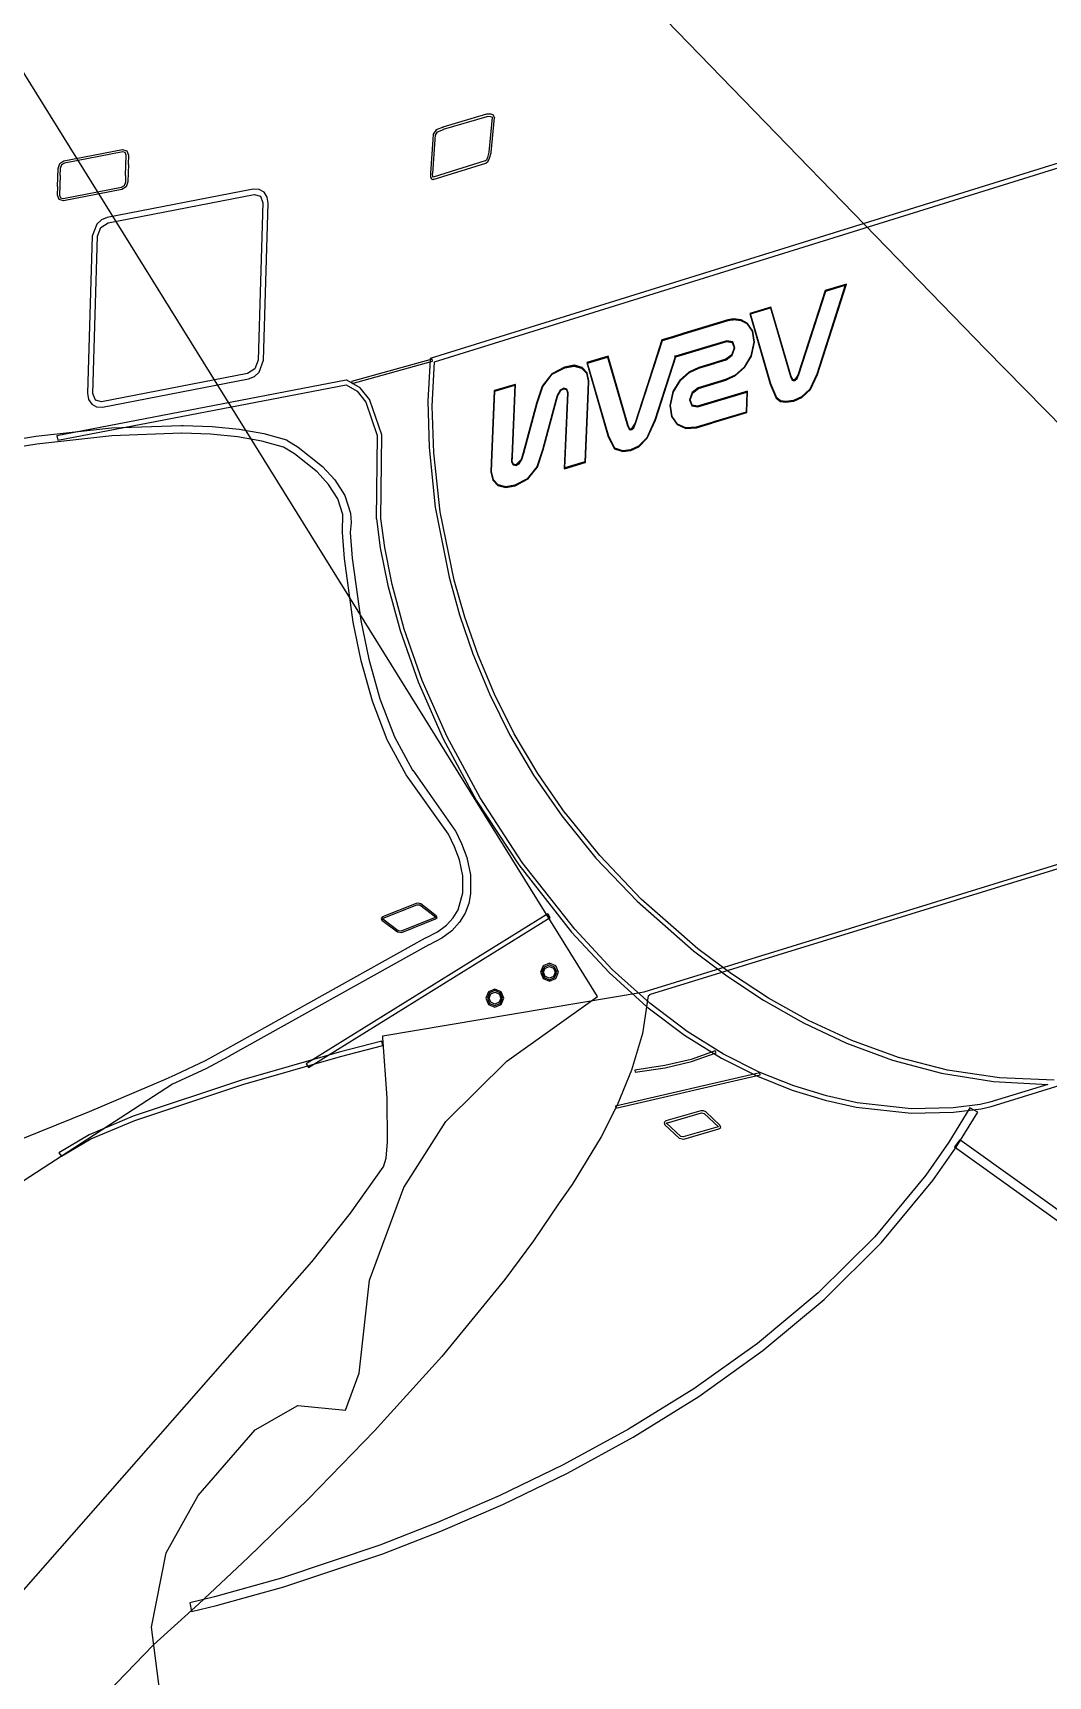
# Model space of a CAD drawing. Extents: x 0 to 206, y -21 to 101.
# Drawn here: x 38.1 to 48.66, y 8.02 to 25.12 of the extents above; entities that cross this region are included whole.
import ezdxf

# ---------------------------------------------------------------- set-up
doc = ezdxf.new("R2010")
doc.units = 0

msp = doc.modelspace()

# ---------------------------------------------------------------- linework, layer by layer
at = {"layer": 'Edge.Cuts'}
for p, q in [((41.742323, 28.288901), (48.016963, 21.826021)), ((43.973602, 15.090495), (36.072512, 27.810395)), ((48.016963, 21.826021), (52.960083, 16.775091)), ((43.030981, 14.417113), (43.973602, 15.090495)), ((42.395417, 13.78804), (43.030981, 14.417113)), ((41.959384, 13.103369), (42.395417, 13.78804)), ((41.600962, 12.139863), (41.959384, 13.103369)), ((41.493435, 11.169866), (41.600962, 12.139863)), ((41.351477, 10.784633), (41.493435, 11.169866)), ((40.413088, 10.580586), (40.857588, 10.833457)), ((40.857588, 10.833457), (41.351477, 10.784633)), ((39.818446, 9.898173), (40.413088, 10.580586)), ((39.484295, 9.299016), (39.818446, 9.898173)), ((39.333306, 8.528268), (39.484295, 9.299016)), ((39.421077, 7.853757), (39.333306, 8.528268))]:
    msp.add_line(p, q, dxfattribs=at)
at = {"layer": 'F.SilkS'}
for p, q in [((71.2436, 30.7632), (42.2348, 21.7306)), ((42.277132, 21.694997), (71.189932, 30.697737)), ((42.367491, 24.139298), (42.296371, 24.109383)), ((42.311336, 24.0914), (42.371449, 24.115671)), ((42.8182, 24.2742), (42.36608, 24.139016)), ((42.36608, 24.139016), (42.367491, 24.139298)), ((42.371449, 24.115671), (42.372, 24.1156)), ((42.372, 24.1156), (42.372564, 24.115882)), ((42.372564, 24.115882), (42.82553, 24.251066)), ((42.818111, 24.273955), (42.8182, 24.274)), ((42.8675, 24.273673), (42.818111, 24.273955)), ((42.82553, 24.251066), (42.826095, 24.251348)), ((42.826102, 24.251422), (42.861662, 24.250576)), ((42.878313, 24.240698), (42.844164, 23.876914)), ((42.861662, 24.250576), (42.87662, 24.244367)), ((42.891207, 24.262667), (42.8675, 24.273673)), ((42.8675, 23.8732), (42.901931, 24.237831)), ((42.87662, 24.244367), (42.878596, 24.241262)), ((42.878596, 24.241262), (42.878313, 24.240698)), ((42.901649, 24.236702), (42.891207, 24.262667)), ((42.901931, 24.237831), (42.901649, 24.236702)), ((44.4593, 15.1407), (74.1282, 24.27848)), ((74.142029, 24.234453), (44.513229, 15.108803)), ((42.261093, 24.009476), (42.235693, 23.658392)), ((42.259689, 23.655931), (42.285372, 24.01012)), ((42.265045, 24.064509), (42.261093, 24.009476)), ((42.296371, 24.109383), (42.265045, 24.064509)), ((42.284807, 24.011813), (42.287629, 24.056686)), ((42.285372, 24.01012), (42.284807, 24.011813)), ((42.287629, 24.056686), (42.311336, 24.0914)), ((38.379071, 23.759488), (38.422533, 23.786582)), ((38.422533, 23.786582), (39.030157, 23.904551)), ((39.034085, 23.882809), (38.426461, 23.76484)), ((39.030157, 23.904551), (39.075595, 23.892133)), ((39.060049, 23.876036), (39.034085, 23.882809)), ((39.070491, 23.847249), (39.060049, 23.876036)), ((39.064, 23.6353), (39.070491, 23.847249)), ((39.075595, 23.892133), (39.092811, 23.846413)), ((39.092811, 23.846413), (39.089988, 23.749893)), ((42.8072, 23.7866), (42.263076, 23.618113)), ((42.807758, 23.786603), (42.8072, 23.7866)), ((42.8182, 23.796481), (42.807758, 23.786603)), ((42.812556, 23.763096), (42.837956, 23.782852)), ((42.830336, 23.822445), (42.8182, 23.796481)), ((42.844164, 23.876914), (42.830336, 23.822445)), ((42.837956, 23.782852), (42.852631, 23.814178)), ((42.852631, 23.814178), (42.867589, 23.872598)), ((42.867589, 23.872598), (42.8675, 23.8732)), ((38.3548, 23.5196), (38.360444, 23.709535)), ((38.360444, 23.709535), (38.379071, 23.759488)), ((38.3839, 23.6345), (38.377409, 23.430453)), ((38.382716, 23.708678), (38.380458, 23.634453)), ((38.380458, 23.634453), (38.3839, 23.6345)), ((38.396545, 23.745084), (38.382716, 23.708678)), ((38.426461, 23.76484), (38.396545, 23.745084)), ((39.067135, 23.635318), (39.064, 23.6353)), ((39.06516, 23.568714), (39.067135, 23.635318)), ((39.0931, 23.7499), (39.087456, 23.568149)), ((39.089988, 23.749893), (39.0931, 23.7499)), ((42.235693, 23.658392), (42.235976, 23.659803)), ((42.235976, 23.659803), (42.238234, 23.616623)), ((42.238234, 23.616623), (42.246136, 23.599408)), ((42.259407, 23.655366), (42.259689, 23.655931)), ((42.2611, 23.622911), (42.259407, 23.655366)), ((42.263076, 23.618113), (42.2611, 23.622911)), ((42.266174, 23.593763), (42.813685, 23.763378)), ((42.813685, 23.763378), (42.812556, 23.763096)), ((38.357887, 23.519555), (38.3548, 23.5196)), ((38.355347, 23.430938), (38.357887, 23.519555)), ((38.372844, 23.3855), (38.355347, 23.430938)), ((38.413792, 23.394582), (39.021698, 23.512551)), ((39.025649, 23.49082), (38.418025, 23.372851)), ((40.3913, 23.4928), (38.87182, 23.197878)), ((38.882255, 23.143691), (40.401735, 23.438331)), ((39.021698, 23.512551), (39.051331, 23.532589)), ((39.069111, 23.518196), (39.025649, 23.49082)), ((39.051331, 23.532589), (39.06516, 23.568714)), ((39.087456, 23.568149), (39.069111, 23.518196)), ((40.391308, 23.492808), (40.3913, 23.4928)), ((40.453397, 23.49055), (40.391308, 23.492808)), ((40.401742, 23.438331), (40.466653, 23.421398)), ((40.504761, 23.461481), (40.453397, 23.49055)), ((40.537499, 23.411528), (40.504761, 23.461481)), ((42.246136, 23.599408), (42.255731, 23.592917)), ((42.255731, 23.592917), (42.26956, 23.595739)), ((42.26956, 23.595739), (42.266174, 23.593763)), ((38.418, 23.3728), (38.372844, 23.3855)), ((38.377409, 23.430453), (38.387851, 23.401666)), ((38.387851, 23.401666), (38.413815, 23.394611)), ((38.413815, 23.394611), (38.4138, 23.3946)), ((40.492336, 23.349149), (40.443511, 21.713669)), ((40.466653, 23.421398), (40.492336, 23.349149)), ((40.498834, 21.711984), (40.547941, 23.347464)), ((40.547941, 23.347464), (40.537499, 23.411528)), ((38.763165, 23.12958), (38.717444, 23.004556)), ((38.811707, 23.173607), (38.763165, 23.12958)), ((38.772752, 23.003145), (38.807748, 23.093738)), ((38.807748, 23.093738), (38.882255, 23.143691)), ((38.87182, 23.197878), (38.811707, 23.173607)), ((38.717444, 23.004556), (38.668338, 21.369366)), ((38.723928, 21.367665), (38.772752, 23.003145)), ((46.344767, 22.437596), (46.061698, 21.567223)), ((46.347618, 22.434696), (46.065114, 21.566017)), ((46.069122, 21.564589), (46.351062, 22.431293)), ((46.553613, 22.493174), (46.258127, 21.566357)), ((46.26154, 21.56517), (46.559284, 22.498478)), ((46.2649, 21.5641), (46.564902, 22.504181)), ((46.5649, 22.5042), (46.344767, 22.437596)), ((46.559284, 22.498478), (46.347618, 22.434696)), ((46.351062, 22.431293), (46.55398, 22.492817)), ((45.780372, 22.266219), (45.559674, 22.200179)), ((45.777811, 22.261695), (45.563887, 22.197348)), ((45.569016, 22.194879), (45.775885, 22.256968)), ((45.775885, 22.256968), (45.985294, 21.542664)), ((45.988349, 21.543722), (45.777811, 22.261695)), ((45.992038, 21.54486), (45.780372, 22.266219)), ((48.0717, 13.9449), (75.2409, 22.35568)), ((45.33248, 22.131893), (44.874434, 21.993886)), ((44.875319, 21.990495), (45.333648, 22.128502)), ((44.876153, 21.986797), (45.334482, 22.124804)), ((45.3909, 22.1429), (45.33248, 22.131893)), ((45.333648, 22.128502), (45.443997, 22.137251)), ((45.334482, 22.124804), (45.390927, 22.135528)), ((45.469313, 22.134442), (45.390855, 22.142909)), ((45.390855, 22.142909), (45.3909, 22.1429)), ((45.390927, 22.135528), (45.391209, 22.135811)), ((45.391464, 22.135562), (45.4671, 22.12766)), ((45.443997, 22.137251), (45.531486, 22.096611)), ((45.4671, 22.12766), (45.529471, 22.093793)), ((45.534224, 22.099164), (45.469313, 22.134442)), ((45.529471, 22.093793), (45.585351, 22.014207)), ((45.531486, 22.096611), (45.588495, 22.015613)), ((45.592079, 22.016755), (45.534224, 22.099164)), ((45.559674, 22.200179), (45.773034, 21.463862)), ((45.563887, 22.197348), (45.7764, 21.4647)), ((45.7804, 21.4659), (45.569016, 22.194879)), ((44.645552, 21.925306), (44.365306, 21.05578)), ((44.36873, 21.054647), (44.648412, 21.92248)), ((44.371822, 21.053489), (44.65094, 21.919346)), ((44.766625, 21.961431), (44.645552, 21.925306)), ((44.648412, 21.92248), (44.76751, 21.95804)), ((44.65094, 21.919346), (44.768344, 21.954341)), ((44.874434, 21.993886), (44.766625, 21.961431)), ((44.76751, 21.95804), (44.875319, 21.990495)), ((44.768344, 21.954341), (44.876153, 21.986797)), ((45.320345, 21.914864), (44.787228, 21.75428)), ((45.32123, 21.911474), (44.787548, 21.750607)), ((44.790602, 21.747513), (45.32259, 21.907815)), ((45.382716, 21.904422), (45.320345, 21.914864)), ((45.379932, 21.901878), (45.32123, 21.911474)), ((45.32259, 21.907815), (45.377905, 21.898784)), ((45.377905, 21.898784), (45.396814, 21.841775)), ((45.400534, 21.841765), (45.379932, 21.901878)), ((45.404165, 21.841486), (45.382716, 21.904422)), ((45.602284, 21.901883), (45.570393, 21.757385)), ((45.605993, 21.901878), (45.574102, 21.756251)), ((45.577686, 21.75457), (45.609859, 21.901608)), ((45.585351, 22.014207), (45.602284, 21.901883)), ((45.588495, 22.015613), (45.605993, 21.901878)), ((45.609859, 21.901608), (45.592079, 22.016755)), ((42.2529, 21.7241), (41.414701, 21.492678)), ((42.2348, 21.7306), (42.232824, 21.715642)), ((42.258827, 21.701805), (42.2529, 21.7241)), ((44.084498, 21.754542), (43.863518, 21.68822)), ((43.867505, 21.685978), (44.081711, 21.750042)), ((43.871956, 21.683151), (44.078825, 21.744958)), ((44.078825, 21.744958), (44.288516, 21.030372)), ((44.081711, 21.750042), (44.291966, 21.032069)), ((44.2956, 21.0329), (44.084498, 21.754542)), ((44.783277, 21.7492), (44.572175, 21.092752)), ((44.787182, 21.750318), (44.575516, 21.091894)), ((44.5795, 21.0905), (44.790602, 21.747513)), ((44.787228, 21.75428), (44.777915, 21.755409)), ((44.777915, 21.755409), (44.783277, 21.7492)), ((44.787548, 21.750607), (44.7869, 21.7506)), ((44.7869, 21.7506), (44.787182, 21.750318)), ((45.312133, 21.724396), (45.208558, 21.692787)), ((45.20947, 21.689648), (45.313045, 21.720974)), ((45.3714, 21.769269), (45.312133, 21.724396)), ((45.313045, 21.720974), (45.374288, 21.767259)), ((45.314136, 21.717309), (45.377354, 21.764722)), ((45.3968, 21.8418), (45.3714, 21.769269)), ((45.374288, 21.767259), (45.400534, 21.841765)), ((45.377354, 21.764722), (45.404165, 21.841486)), ((45.396814, 21.841775), (45.3968, 21.8418)), ((45.570393, 21.757385), (45.499838, 21.641956)), ((45.574102, 21.756251), (45.502699, 21.639976)), ((45.50572, 21.637166), (45.577686, 21.75457)), ((40.334009, 21.573405), (38.814239, 21.278765)), ((40.408516, 21.623076), (40.334009, 21.573405)), ((40.404572, 21.543215), (40.452832, 21.587242)), ((40.443511, 21.713669), (40.408516, 21.623076)), ((40.452832, 21.587242), (40.498834, 21.711984)), ((41.42091, 21.470383), (42.258827, 21.701805)), ((42.232824, 21.715642), (42.210247, 21.288922)), ((42.254836, 21.234693), (42.277132, 21.694997)), ((43.500021, 21.571947), (43.400679, 21.442972)), ((43.404013, 21.441548), (43.502509, 21.569112)), ((43.4074, 21.4396), (43.504767, 21.566318)), ((43.632665, 21.64222), (43.500021, 21.571947)), ((43.502509, 21.569112), (43.634024, 21.638821)), ((43.504767, 21.566318), (43.635436, 21.634898)), ((43.7337, 21.66), (43.632665, 21.64222)), ((43.634024, 21.638821), (43.733648, 21.656319)), ((43.635436, 21.634898), (43.733367, 21.652396)), ((43.733367, 21.652396), (43.7334, 21.6524)), ((43.733648, 21.656319), (43.811541, 21.63487)), ((43.733718, 21.652362), (43.809918, 21.631478)), ((43.813816, 21.638029), (43.733947, 21.65976)), ((43.733947, 21.65976), (43.734, 21.6597)), ((43.809918, 21.631478), (43.859871, 21.57842)), ((43.811541, 21.63487), (43.862624, 21.580119)), ((43.866027, 21.581867), (43.813816, 21.638029)), ((43.859871, 21.57842), (43.878215, 21.49714)), ((43.862624, 21.580119), (43.881815, 21.497428)), ((43.863518, 21.68822), (44.086473, 20.915214)), ((43.8855, 21.4972), (43.866027, 21.581867)), ((44.089896, 20.916641), (43.867505, 21.685978)), ((44.0935, 20.9172), (43.871956, 21.683151)), ((44.9269, 21.590058), (44.832073, 21.505391)), ((44.834679, 21.503381), (44.928941, 21.587201)), ((44.837746, 21.500844), (44.931161, 21.583818)), ((45.028218, 21.6386), (44.9269, 21.590058)), ((44.928941, 21.587201), (45.02913, 21.635461)), ((44.931161, 21.583818), (45.030221, 21.631795)), ((45.189085, 21.687142), (45.028218, 21.6386)), ((45.02913, 21.635461), (45.189997, 21.684003)), ((45.030221, 21.631795), (45.191088, 21.680055)), ((45.208558, 21.692787), (45.189085, 21.687142)), ((45.189997, 21.684003), (45.20947, 21.689648)), ((45.191088, 21.680055), (45.210561, 21.685982)), ((45.210561, 21.685982), (45.314136, 21.717309)), ((45.406704, 21.558983), (45.307362, 21.511005)), ((45.40872, 21.555874), (45.308531, 21.507897)), ((45.309575, 21.503958), (45.410893, 21.5525)), ((45.499838, 21.641956), (45.406704, 21.558983)), ((45.502699, 21.639976), (45.40872, 21.555874)), ((45.410893, 21.5525), (45.50572, 21.637166)), ((46.065114, 21.566017), (46.026731, 21.506468)), ((46.0617, 21.5672), (46.044485, 21.525713)), ((46.051342, 21.521127), (46.069122, 21.564589)), ((46.061698, 21.567223), (46.0617, 21.5672)), ((46.2582, 21.5663), (46.184258, 21.413053)), ((46.187315, 21.410795), (46.26154, 21.56517)), ((46.190413, 21.408895), (46.26492, 21.564117)), ((46.258127, 21.566357), (46.2582, 21.5663)), ((46.26492, 21.564117), (46.2649, 21.5641)), ((41.36053, 21.505066), (38.34979, 20.925946)), ((38.358539, 20.880791), (41.357999, 21.457371)), ((38.824689, 21.224022), (40.344459, 21.518944)), ((40.344459, 21.518944), (40.404572, 21.543215)), ((41.357999, 21.457371), (41.472863, 21.389919)), ((41.365328, 21.503937), (41.36053, 21.505066)), ((41.503335, 21.425762), (41.365328, 21.503937)), ((41.414701, 21.492678), (41.42091, 21.470383)), ((41.472863, 21.389919), (41.565432, 21.276184)), ((41.605782, 21.299044), (41.503335, 21.425762)), ((42.900531, 21.393013), (42.868358, 20.64964)), ((42.872024, 20.649349), (42.903916, 21.393004)), ((42.876051, 20.649064), (42.907942, 21.38905)), ((42.9042, 21.3964), (42.900531, 21.393013)), ((42.903916, 21.393004), (42.9042, 21.393)), ((43.117076, 21.460764), (42.903998, 21.396417)), ((42.903998, 21.396417), (42.9042, 21.3964)), ((42.9042, 21.393), (43.118124, 21.457347)), ((42.9045, 21.3891), (42.905629, 21.389382)), ((42.907942, 21.38905), (42.9045, 21.3891)), ((42.905629, 21.389382), (43.114473, 21.452318)), ((43.114473, 21.452318), (43.082582, 20.711203)), ((43.118124, 21.457347), (43.085951, 20.711152)), ((43.0897, 20.7109), (43.121873, 21.457377)), ((43.120462, 21.460199), (43.117076, 21.460764)), ((43.121873, 21.457377), (43.120462, 21.460199)), ((43.400679, 21.442972), (43.340566, 21.264608)), ((43.344182, 21.263466), (43.404013, 21.441548)), ((43.347882, 21.262366), (43.407431, 21.439601)), ((43.407431, 21.439601), (43.4074, 21.4396)), ((43.586382, 21.401243), (43.556466, 21.346492)), ((43.588868, 21.398649), (43.559517, 21.345591)), ((43.5632, 21.3445), (43.591422, 21.396147)), ((43.6242, 21.422975), (43.586382, 21.401243)), ((43.624711, 21.419533), (43.588868, 21.398649)), ((43.591422, 21.396147), (43.625007, 21.415902)), ((43.65722, 21.412815), (43.6242, 21.422975)), ((43.654344, 21.41022), (43.624711, 21.419533)), ((43.625007, 21.415902), (43.651536, 21.407718)), ((43.651536, 21.407718), (43.661978, 21.374415)), ((43.665633, 21.374378), (43.654344, 21.41022)), ((43.669637, 21.37415), (43.65722, 21.412815)), ((43.874249, 21.394753), (43.84264, 20.65392)), ((43.877863, 21.394699), (43.845972, 20.651608)), ((43.849929, 20.651058), (43.88182, 21.394431)), ((43.8782, 21.4972), (43.874249, 21.394753)), ((43.881815, 21.497428), (43.877863, 21.394699)), ((43.878215, 21.49714), (43.8782, 21.4972)), ((43.88182, 21.394431), (43.885489, 21.496878)), ((43.885489, 21.496878), (43.8855, 21.4972)), ((44.760107, 21.388269), (44.727934, 21.241231)), ((44.731386, 21.241197), (44.763559, 21.387106)), ((44.735299, 21.240917), (44.76719, 21.385415)), ((44.832073, 21.505391), (44.760107, 21.388269)), ((44.763559, 21.387106), (44.834679, 21.503381)), ((44.76719, 21.385415), (44.837746, 21.500844)), ((45.023447, 21.425492), (44.96023, 21.378078)), ((45.024333, 21.422383), (44.96309, 21.375817)), ((44.966393, 21.373571), (45.02566, 21.418444)), ((45.537629, 21.389679), (45.015518, 21.235021)), ((45.016148, 21.231601), (45.533461, 21.384848)), ((45.017521, 21.227936), (45.529754, 21.379771)), ((45.307362, 21.511005), (45.023447, 21.425492)), ((45.308531, 21.507897), (45.024333, 21.422383)), ((45.02566, 21.418444), (45.309575, 21.503958)), ((45.529754, 21.379771), (45.520723, 21.173467)), ((45.533461, 21.384848), (45.524148, 21.170642)), ((45.528033, 21.167853), (45.537629, 21.389679)), ((45.773034, 21.463862), (45.834276, 21.317953)), ((45.7764, 21.4647), (45.837078, 21.320202)), ((45.780342, 21.465827), (45.7804, 21.4659)), ((45.840173, 21.322458), (45.780342, 21.465827)), ((45.7804, 21.4659), (45.7804, 21.4659)), ((45.985294, 21.542664), (45.9853, 21.5426)), ((45.9853, 21.5426), (46.001387, 21.506758)), ((46.003589, 21.509291), (45.988349, 21.543722)), ((46.006431, 21.51184), (45.992038, 21.54486)), ((46.001387, 21.506758), (46.012111, 21.500267)), ((46.023909, 21.505622), (46.003589, 21.509291)), ((46.013204, 21.507889), (46.006431, 21.51184)), ((46.012111, 21.500267), (46.025376, 21.50196)), ((46.0228, 21.5093), (46.013204, 21.507889)), ((46.024447, 21.509909), (46.022753, 21.509345)), ((46.022753, 21.509345), (46.0228, 21.5093)), ((46.02532, 21.506186), (46.023909, 21.505622)), ((46.025858, 21.510191), (46.024447, 21.509909)), ((46.026731, 21.506468), (46.02532, 21.506186)), ((46.025376, 21.50196), (46.0256, 21.502)), ((46.0256, 21.502), (46.026729, 21.502282)), ((46.044485, 21.525713), (46.025858, 21.510191)), ((46.026729, 21.502282), (46.02814, 21.502564)), ((46.02814, 21.502564), (46.0282, 21.5025)), ((46.0282, 21.5025), (46.051342, 21.521127)), ((46.184258, 21.413053), (46.096769, 21.331209)), ((46.098133, 21.327822), (46.187315, 21.410795)), ((46.100102, 21.324793), (46.190413, 21.408895)), ((38.668338, 21.369366), (38.678498, 21.305302)), ((38.678498, 21.305302), (38.711236, 21.255066)), ((38.711236, 21.255066), (38.7626, 21.22628)), ((38.74961, 21.295698), (38.723928, 21.367665)), ((38.814239, 21.278765), (38.74961, 21.295698)), ((38.7626, 21.22628), (38.824689, 21.224022)), ((41.565432, 21.276184), (41.683401, 20.928486)), ((41.607193, 21.296786), (41.605782, 21.299044)), ((41.729677, 20.936106), (41.607193, 21.296786)), ((42.210247, 21.288922), (42.222382, 20.804065)), ((42.270641, 20.749836), (42.254836, 21.234693)), ((43.340566, 21.264608), (43.200866, 20.74786)), ((43.2042, 20.747), (43.344182, 21.263466)), ((43.2079, 20.7459), (43.347882, 21.262366)), ((43.542355, 21.298232), (43.402373, 20.781766)), ((43.545688, 21.297614), (43.405706, 20.780583)), ((43.409413, 20.779764), (43.549113, 21.296512)), ((43.556466, 21.346492), (43.542355, 21.298232)), ((43.559517, 21.345591), (43.545688, 21.297614)), ((43.549113, 21.296512), (43.563224, 21.344207)), ((43.563224, 21.344207), (43.5632, 21.3445)), ((43.661978, 21.374415), (43.628111, 20.587016)), ((43.631766, 20.586979), (43.665633, 21.374378)), ((43.636053, 20.591831), (43.669637, 21.37415)), ((44.727934, 21.241231), (44.745714, 21.126084)), ((44.748884, 21.127462), (44.731386, 21.241197)), ((44.752232, 21.128593), (44.735299, 21.240917)), ((44.96023, 21.378078), (44.933419, 21.301314)), ((44.933419, 21.301314), (44.95515, 21.238378)), ((44.96309, 21.375817), (44.936844, 21.30131)), ((44.936844, 21.30131), (44.957446, 21.241479)), ((44.940993, 21.30104), (44.966393, 21.373571)), ((44.960185, 21.243749), (44.940993, 21.30104)), ((44.95515, 21.238378), (45.017521, 21.227936)), ((44.957446, 21.241479), (45.016148, 21.231601)), ((45.0155, 21.235), (44.960185, 21.243749)), ((45.015518, 21.235021), (45.0155, 21.235)), ((45.834276, 21.317953), (45.87802, 21.284369)), ((45.837078, 21.320202), (45.879411, 21.287182)), ((45.881096, 21.290567), (45.840173, 21.322458)), ((45.87802, 21.284369), (45.935029, 21.274773)), ((45.879411, 21.287182), (45.935009, 21.278433)), ((45.935, 21.2821), (45.881096, 21.290567)), ((45.9353, 21.2821), (45.935, 21.2821)), ((45.935009, 21.278433), (46.014878, 21.288593)), ((45.935029, 21.274773), (46.016027, 21.284933)), ((45.935342, 21.282122), (45.9353, 21.2821)), ((46.0138, 21.292), (45.935342, 21.282122)), ((46.016, 21.2929), (46.013742, 21.292053)), ((46.013742, 21.292053), (46.0138, 21.292)), ((46.0138, 21.292), (46.0138, 21.292)), ((46.014878, 21.288593), (46.017135, 21.28944)), ((46.0964, 21.3307), (46.015967, 21.292882)), ((46.015967, 21.292882), (46.016, 21.2929)), ((46.016, 21.285), (46.018258, 21.285847)), ((46.016027, 21.284933), (46.016, 21.285)), ((46.017135, 21.28944), (46.098133, 21.327822)), ((46.018258, 21.285847), (46.100102, 21.324793)), ((46.096487, 21.330926), (46.0964, 21.3307)), ((46.096769, 21.331209), (46.096487, 21.330926)), ((44.330348, 20.995098), (44.36873, 21.054647)), ((44.3653, 21.0558), (44.348367, 21.014031)), ((44.354042, 21.010027), (44.371822, 21.053489)), ((44.365306, 21.05578), (44.3653, 21.0558)), ((44.572175, 21.092752), (44.486944, 20.903945)), ((44.5756, 21.0919), (44.490087, 20.902247)), ((44.493449, 20.900035), (44.579527, 21.090535)), ((44.579527, 21.090535), (44.5795, 21.0905)), ((44.745714, 21.126084), (44.803569, 21.043111)), ((44.805892, 21.046182), (44.748884, 21.127462)), ((44.808112, 21.049007), (44.752232, 21.128593)), ((44.803569, 21.043111), (44.893034, 21.001907)), ((44.893663, 21.005542), (44.805892, 21.046182)), ((44.894472, 21.008931), (44.808112, 21.049007)), ((45.164276, 21.06594), (45.002563, 21.017116)), ((45.165443, 21.062833), (45.00373, 21.014009)), ((45.004793, 21.010091), (45.166506, 21.058915)), ((45.181492, 21.07102), (45.164276, 21.06594)), ((45.182377, 21.067913), (45.165443, 21.062833)), ((45.166506, 21.058915), (45.183722, 21.063995)), ((45.520723, 21.173467), (45.181492, 21.07102)), ((45.524148, 21.170642), (45.182377, 21.067913)), ((45.183722, 21.063995), (45.528033, 21.167853)), ((37.323062, 20.790776), (38.130499, 20.921163)), ((38.130499, 20.921163), (38.915641, 21.007523)), ((38.920965, 20.925142), (38.141186, 20.840193)), ((38.34979, 20.925946), (38.358539, 20.880791)), ((38.915641, 21.007523), (39.64716, 21.034898)), ((39.6443, 20.9528), (38.920965, 20.925142)), ((39.648202, 20.952802), (39.6443, 20.9528)), ((39.64716, 21.034898), (39.6474, 21.0349)), ((39.6474, 21.0349), (39.6624, 21.0349)), ((39.948486, 20.94236), (39.648202, 20.952802)), ((39.6624, 21.0349), (39.661836, 21.034053)), ((39.661836, 21.034053), (39.963531, 21.022482)), ((40.227039, 20.915831), (39.948486, 20.94236)), ((39.963531, 21.022482), (40.245189, 20.994824)), ((40.481039, 20.871522), (40.227039, 20.915831)), ((40.245189, 20.994824), (40.503987, 20.949104)), ((40.707381, 20.808869), (40.481039, 20.871522)), ((40.503987, 20.949104), (40.737102, 20.884193)), ((40.737102, 20.884193), (40.7373, 20.8842)), ((40.7373, 20.8842), (40.740122, 20.883353)), ((40.740122, 20.883353), (40.743227, 20.88166)), ((40.743227, 20.88166), (40.861478, 20.808847)), ((41.683401, 20.928486), (41.673241, 20.062911)), ((41.719517, 20.065451), (41.729677, 20.936106)), ((44.086473, 20.915214), (44.0865, 20.9152)), ((44.0865, 20.9152), (44.151975, 20.792151)), ((44.154243, 20.795003), (44.089896, 20.916641)), ((44.09352, 20.917237), (44.0935, 20.9172)), ((44.0935, 20.9172), (44.0935, 20.9172)), ((44.156738, 20.797293), (44.09352, 20.917237)), ((44.288516, 21.030372), (44.2885, 21.0304)), ((44.2885, 21.0304), (44.304304, 20.995122)), ((44.291966, 21.032069), (44.307206, 20.997638)), ((44.295638, 21.03296), (44.2956, 21.0329)), ((44.310313, 21.000222), (44.295638, 21.03296)), ((44.304304, 20.995122), (44.315311, 20.988631)), ((44.307206, 20.997638), (44.327526, 20.993969)), ((44.317087, 20.995989), (44.310313, 21.000222)), ((44.315311, 20.988631), (44.328575, 20.990324)), ((44.3264, 20.9974), (44.317087, 20.995989)), ((44.327789, 20.997936), (44.326378, 20.997371)), ((44.326378, 20.997371), (44.3264, 20.9974)), ((44.327526, 20.993969), (44.328937, 20.994533)), ((44.3292, 20.9985), (44.327789, 20.997936)), ((44.328575, 20.990324), (44.329704, 20.990889)), ((44.328937, 20.994533), (44.330348, 20.995098)), ((44.348367, 21.014031), (44.329176, 20.998509)), ((44.329176, 20.998509), (44.3292, 20.9985)), ((44.329704, 20.990889), (44.331115, 20.991453)), ((44.3309, 20.9914), (44.354042, 21.010027)), ((44.331115, 20.991453), (44.3309, 20.9914)), ((44.486944, 20.903945), (44.400302, 20.819278)), ((44.490087, 20.902247), (44.401751, 20.816169)), ((44.403984, 20.812829), (44.493449, 20.900035)), ((44.893034, 21.001907), (45.004793, 21.010091)), ((45.00373, 21.014009), (44.893663, 21.005542)), ((45.002563, 21.017116), (44.894472, 21.008931)), ((38.141186, 20.840193), (37.337136, 20.712064)), ((40.821399, 20.738595), (40.707381, 20.808869)), ((41.057337, 20.550071), (40.821399, 20.738595)), ((40.861478, 20.808847), (41.11322, 20.607905)), ((42.222382, 20.804065), (42.286447, 20.182048)), ((42.338374, 20.135721), (42.270641, 20.749836)), ((43.082582, 20.711203), (43.080888, 20.682134)), ((43.085951, 20.711152), (43.084257, 20.657247)), ((43.0882, 20.6818), (43.089611, 20.710869)), ((43.089611, 20.710869), (43.0897, 20.7109)), ((43.200866, 20.74786), (43.180546, 20.680973)), ((43.183599, 20.679543), (43.203919, 20.746994)), ((43.18758, 20.677867), (43.2079, 20.745882)), ((43.2079, 20.745882), (43.2079, 20.7459)), ((43.402373, 20.781766), (43.342824, 20.604531)), ((43.405706, 20.780583), (43.345875, 20.603065)), ((43.3493, 20.6014), (43.409413, 20.779764)), ((44.151975, 20.792151), (44.238618, 20.763082)), ((44.238345, 20.76678), (44.154243, 20.795003)), ((44.2383, 20.7702), (44.156738, 20.797293)), ((44.2386, 20.7702), (44.2383, 20.7702)), ((44.318213, 20.77694), (44.238345, 20.76678)), ((44.3173, 20.7803), (44.23856, 20.77014)), ((44.23856, 20.77014), (44.2386, 20.7702)), ((44.238618, 20.763082), (44.319615, 20.773524)), ((44.31736, 20.780353), (44.3173, 20.7803)), ((44.3199, 20.7812), (44.31736, 20.780353)), ((44.320754, 20.777787), (44.318213, 20.77694)), ((44.3196, 20.7736), (44.32214, 20.774447)), ((44.319615, 20.773524), (44.3196, 20.7736)), ((44.4, 20.819), (44.319849, 20.781182)), ((44.319849, 20.781182), (44.3199, 20.7812)), ((44.401751, 20.816169), (44.320754, 20.777787)), ((44.32214, 20.774447), (44.403984, 20.812829)), ((44.400302, 20.819278), (44.4, 20.8193)), ((44.4, 20.8193), (44.4, 20.819)), ((41.176999, 20.418556), (41.057337, 20.550071)), ((41.11322, 20.607905), (41.240502, 20.468205)), ((42.864407, 20.546911), (42.8644, 20.5469)), ((42.8644, 20.5469), (42.885002, 20.463362)), ((42.868358, 20.64964), (42.864407, 20.546911)), ((42.868073, 20.546902), (42.872024, 20.649349)), ((42.888111, 20.465058), (42.868073, 20.546902)), ((42.891551, 20.466807), (42.872078, 20.546958)), ((42.872078, 20.546958), (42.8721, 20.5469)), ((42.8721, 20.5469), (42.876051, 20.649064)), ((43.080888, 20.682134), (43.0809, 20.6567)), ((43.0809, 20.6567), (43.096422, 20.624809)), ((43.084257, 20.657247), (43.098651, 20.627896)), ((43.088213, 20.65784), (43.0882, 20.6818)), ((43.101196, 20.630747), (43.088213, 20.65784)), ((43.096422, 20.624809), (43.126902, 20.616907)), ((43.098651, 20.627896), (43.126026, 20.620841)), ((43.125749, 20.624256), (43.101196, 20.630747)), ((43.1805, 20.6807), (43.125749, 20.624256)), ((43.126026, 20.620841), (43.157635, 20.637492)), ((43.126902, 20.616907), (43.160487, 20.634404)), ((43.157635, 20.637492), (43.183599, 20.679543)), ((43.160487, 20.634404), (43.18758, 20.677867)), ((43.180546, 20.680973), (43.1805, 20.6807)), ((43.342824, 20.604531), (43.2432, 20.479224)), ((43.345875, 20.603065), (43.245122, 20.476347)), ((43.247375, 20.473522), (43.349257, 20.601369)), ((43.349257, 20.601369), (43.3493, 20.6014)), ((43.628111, 20.587016), (43.629522, 20.584194)), ((43.629522, 20.584194), (43.632909, 20.58363)), ((43.84569, 20.651325), (43.631766, 20.586979)), ((43.632909, 20.58363), (43.846833, 20.647976)), ((43.84264, 20.65392), (43.636053, 20.591831)), ((43.845972, 20.651608), (43.84569, 20.651325)), ((43.846833, 20.647976), (43.848526, 20.648823)), ((43.848526, 20.648823), (43.8488, 20.6488)), ((43.8488, 20.6488), (43.849929, 20.651058)), ((41.272108, 20.269261), (41.176999, 20.418556)), ((41.240502, 20.468205), (41.34436, 20.304516)), ((42.885002, 20.463362), (42.939471, 20.409176)), ((42.941169, 20.412282), (42.888111, 20.465058)), ((42.942916, 20.415442), (42.891551, 20.466807)), ((42.939471, 20.409176), (43.01934, 20.388291)), ((43.019344, 20.391962), (42.941169, 20.412282)), ((43.01968, 20.395687), (42.942916, 20.415442)), ((43.01934, 20.388291), (43.117271, 20.404378)), ((43.115864, 20.408049), (43.019344, 20.391962)), ((43.115071, 20.411491), (43.01968, 20.395687)), ((43.2432, 20.479224), (43.115071, 20.411491)), ((43.245122, 20.476347), (43.115864, 20.408049)), ((43.117271, 20.404378), (43.247375, 20.473522)), ((41.32573, 20.105572), (41.272108, 20.269261)), ((41.34436, 20.304516), (41.404473, 20.120789)), ((42.286447, 20.182048), (42.429534, 19.455326)), ((41.320368, 19.93003), (41.32573, 20.105572)), ((41.411529, 20.022575), (41.40024, 19.920411)), ((41.404473, 20.120789), (41.411529, 20.022575)), ((41.673241, 20.062911), (41.673523, 20.061783)), ((41.673523, 20.061783), (41.714727, 19.758959)), ((41.760439, 19.765167), (41.719517, 20.065451)), ((42.483718, 19.42311), (42.338374, 20.135721)), ((41.319239, 19.924668), (41.320368, 19.93003)), ((41.319521, 19.919024), (41.319239, 19.924668)), ((41.341534, 19.648373), (41.319521, 19.919024)), ((41.40024, 19.920411), (41.421971, 19.651453)), ((41.714727, 19.758959), (41.793185, 19.368082)), ((41.838332, 19.377394), (41.760439, 19.765167)), ((41.433257, 18.988256), (41.341534, 19.648373)), ((41.421971, 19.651453), (41.512564, 19.002625)), ((41.793185, 19.368082), (41.920185, 18.899593)), ((41.964485, 18.91201), (41.838332, 19.377394)), ((42.429534, 19.455326), (42.539036, 19.062473)), ((42.59322, 19.039288), (42.483718, 19.42311)), ((41.517077, 18.582703), (41.433257, 18.988256)), ((41.512564, 19.002625), (41.59582, 18.60187)), ((42.539036, 19.062473), (42.678454, 18.656073)), ((42.731791, 18.642484), (42.59322, 19.039288)), ((41.920185, 18.899593), (42.108145, 18.364218)), ((42.151316, 18.380022), (41.964485, 18.91201)), ((42.678454, 18.656073), (42.851174, 18.239796)), ((42.902535, 18.236367), (42.731791, 18.642484)), ((41.633352, 18.164168), (41.517077, 18.582703)), ((41.59582, 18.60187), (41.710684, 18.189544)), ((42.108145, 18.364218), (42.368636, 17.771834)), ((42.410396, 17.791589), (42.151316, 18.380022)), ((41.787445, 17.760591), (41.633352, 18.164168)), ((41.710684, 18.189544), (41.861108, 17.794151)), ((42.851174, 18.239796), (43.060301, 17.817592)), ((43.108557, 17.824323), (42.902535, 18.236367)), ((41.861108, 17.794151), (42.051326, 17.44476)), ((42.753578, 17.156872), (42.410396, 17.791589)), ((43.060301, 17.817592), (43.309503, 17.393977)), ((43.353243, 17.410586), (43.108557, 17.824323)), ((41.984436, 17.399347), (41.787445, 17.760591)), ((42.368636, 17.771834), (42.713511, 17.13373)), ((41.985, 17.3985), (41.984436, 17.399347)), ((41.985345, 17.398436), (41.985, 17.3985)), ((42.423918, 16.778959), (41.985345, 17.398436)), ((42.051326, 17.44476), (42.0514, 17.4445)), ((42.0514, 17.4445), (42.491949, 16.821918)), ((43.309503, 17.393977), (43.602167, 16.972337)), ((43.639698, 16.999106), (43.353243, 17.410586)), ((42.713511, 17.13373), (43.154624, 16.459784)), ((43.192433, 16.486595), (42.753578, 17.156872)), ((43.602167, 16.972337), (43.6025, 16.9723)), ((43.6025, 16.9723), (43.602782, 16.971736)), ((43.602782, 16.971736), (43.959228, 16.530905)), ((43.63998, 16.998824), (43.639698, 16.999106)), ((43.640262, 16.998542), (43.63998, 16.998824)), ((43.998402, 16.556582), (43.640262, 16.998542)), ((42.487418, 16.649701), (42.423918, 16.778959)), ((42.491949, 16.821918), (42.492796, 16.820789)), ((42.492796, 16.820789), (42.560811, 16.684194)), ((42.537372, 16.511977), (42.487418, 16.649701)), ((42.560811, 16.684194), (42.614433, 16.53631)), ((42.572932, 16.34603), (42.537372, 16.511977)), ((42.614433, 16.53631), (42.652816, 16.356252)), ((43.154624, 16.459784), (43.703828, 15.76072)), ((43.738815, 15.790918), (43.192433, 16.486595)), ((43.959228, 16.530905), (44.38877, 16.081325)), ((44.431048, 16.104745), (43.998402, 16.556582)), ((42.574625, 16.167948), (42.572932, 16.34603)), ((42.652816, 16.356252), (42.654509, 16.15785)), ((42.524107, 15.99297), (42.574625, 16.167948)), ((42.654509, 16.15785), (42.634471, 16.057097)), ((44.38877, 16.081325), (44.97297, 15.566552)), ((45.019481, 15.588279), (44.431048, 16.104745)), ((43.4577, 15.9521), (40.9431, 14.39141)), ((40.967371, 14.352181), (43.481971, 15.912871)), ((41.737562, 15.918485), (41.722887, 15.903245)), ((42.089211, 16.059596), (41.737562, 15.918485)), ((41.7429, 15.905), (42.094549, 16.046111)), ((42.284426, 15.911484), (41.93306, 15.770373)), ((42.1132, 16.0627), (42.089211, 16.059596)), ((42.094573, 16.046049), (42.126182, 16.042944)), ((42.113169, 16.062684), (42.1132, 16.0627)), ((42.1349, 16.0545), (42.113169, 16.062684)), ((42.126182, 16.042944), (42.1261, 16.043)), ((42.1261, 16.043), (42.287813, 15.920233)), ((42.296573, 15.931814), (42.13486, 16.054581)), ((42.13486, 16.054581), (42.1349, 16.0545)), ((42.290635, 15.916282), (42.284426, 15.911484)), ((42.287813, 15.920233), (42.290635, 15.916282)), ((42.2898, 15.897947), (42.304758, 15.912905)), ((42.304758, 15.912905), (42.296573, 15.931814)), ((42.403316, 15.833232), (42.474154, 15.910561)), ((42.474154, 15.910561), (42.524107, 15.99297)), ((42.596653, 15.957755), (42.538798, 15.863493)), ((42.634471, 16.057097), (42.596653, 15.957755)), ((43.481971, 15.912871), (43.4577, 15.9521)), ((41.722887, 15.903245), (41.731071, 15.884336)), ((41.731071, 15.884336), (41.731, 15.8844)), ((41.731, 15.8844), (41.892713, 15.761916)), ((41.736916, 15.900195), (41.742843, 15.904993)), ((41.739738, 15.895962), (41.736916, 15.900195)), ((41.901451, 15.773478), (41.739738, 15.895962)), ((41.742843, 15.904993), (41.7429, 15.905)), ((41.892713, 15.761916), (41.938151, 15.756836)), ((41.93306, 15.770373), (41.901451, 15.773478)), ((41.938151, 15.756836), (42.2898, 15.897947)), ((42.187699, 15.700588), (42.309054, 15.762676)), ((42.309054, 15.762676), (42.403316, 15.833232)), ((42.458365, 15.77544), (42.353378, 15.6967)), ((42.538798, 15.863493), (42.458365, 15.77544)), ((43.703828, 15.76072), (43.7038, 15.7607)), ((43.7038, 15.7607), (44.096371, 15.339343)), ((44.128846, 15.372383), (43.738815, 15.790918)), ((40.098123, 14.536141), (42.185723, 15.699741)), ((42.219031, 15.626724), (40.141311, 14.468204)), ((42.185723, 15.699741), (42.187699, 15.700588)), ((42.2227, 15.6287), (42.219031, 15.626724)), ((42.222709, 15.628684), (42.2227, 15.6287)), ((42.353378, 15.6967), (42.222709, 15.628684)), ((44.97297, 15.566552), (45.320103, 15.305497)), ((45.368872, 15.326941), (45.019481, 15.588279)), ((43.40796, 15.408824), (43.380585, 15.342502)), ((43.418967, 15.39724), (43.396389, 15.342489)), ((43.474, 15.4362), (43.40796, 15.408824)), ((43.474, 15.4201), (43.418967, 15.39724)), ((43.430256, 15.386247), (43.474, 15.404027)), ((43.540322, 15.408824), (43.474, 15.4362)), ((43.474, 15.4362), (43.474, 15.4362)), ((43.529033, 15.39724), (43.474, 15.4201)), ((43.474, 15.404027), (43.517744, 15.386247)), ((43.474, 15.404027), (43.474, 15.404)), ((43.551611, 15.342489), (43.529033, 15.39724)), ((43.567698, 15.342502), (43.540322, 15.408824)), ((43.380585, 15.342502), (43.40796, 15.276462)), ((43.396389, 15.342489), (43.418967, 15.287456)), ((43.40796, 15.276462), (43.474, 15.248805)), ((43.412193, 15.342502), (43.430256, 15.386247)), ((43.430256, 15.298758), (43.412193, 15.342502)), ((43.418967, 15.287456), (43.474, 15.264596)), ((43.474, 15.280696), (43.430256, 15.298758)), ((43.517744, 15.298758), (43.474, 15.280696)), ((43.474, 15.264596), (43.529033, 15.287456)), ((43.474, 15.248805), (43.540322, 15.276462)), ((43.517744, 15.386247), (43.535807, 15.342502)), ((43.535807, 15.342502), (43.517744, 15.298758)), ((43.529033, 15.287456), (43.551611, 15.342489)), ((43.540322, 15.276462), (43.567698, 15.342502)), ((44.096371, 15.339343), (44.490071, 14.984026)), ((44.519441, 15.019605), (44.128846, 15.372383)), ((45.320103, 15.305497), (45.701949, 15.052908)), ((45.753541, 15.074635), (45.368872, 15.326941)), ((41.739744, 14.680391), (44.459234, 15.138155)), ((42.84156, 15.139842), (42.814185, 15.073802)), ((42.814185, 15.073802), (42.84156, 15.00748)), ((42.852567, 15.12854), (42.829989, 15.073507)), ((42.829989, 15.073507), (42.852567, 15.018756)), ((42.9076, 15.1675), (42.84156, 15.139842)), ((42.846076, 15.07352), (42.863856, 15.117547)), ((42.864138, 15.030058), (42.846076, 15.07352)), ((42.9076, 15.1514), (42.852567, 15.12854)), ((42.863856, 15.117547), (42.9076, 15.135327)), ((42.973922, 15.139842), (42.9076, 15.1675)), ((42.9076, 15.1675), (42.9076, 15.1675)), ((42.962633, 15.12854), (42.9076, 15.1514)), ((42.9076, 15.135327), (42.951344, 15.117547)), ((42.9076, 15.135327), (42.9076, 15.1353)), ((42.951344, 15.117547), (42.969407, 15.07352)), ((42.969407, 15.07352), (42.951344, 15.030058)), ((42.985211, 15.073507), (42.962633, 15.12854)), ((42.962633, 15.018756), (42.985211, 15.073507)), ((43.001298, 15.073802), (42.973922, 15.139842)), ((42.973922, 15.00748), (43.001298, 15.073802)), ((44.502787, 15.098643), (44.442956, 14.706637)), ((44.459234, 15.138155), (44.4593, 15.1407)), ((44.51464, 15.100619), (44.502787, 15.098643)), ((44.513229, 15.108803), (44.51464, 15.100619)), ((45.701949, 15.052908), (46.117944, 14.81697)), ((46.172076, 14.839826), (45.753541, 15.074635)), ((42.84156, 15.00748), (42.9076, 14.979822)), ((42.852567, 15.018756), (42.9076, 14.995896)), ((42.9076, 15.011996), (42.864138, 15.030058)), ((42.951344, 15.030058), (42.9076, 15.011996)), ((42.9076, 14.995896), (42.962633, 15.018756)), ((42.9076, 14.979822), (42.973922, 15.00748)), ((44.490071, 14.984026), (44.880948, 14.689668)), ((44.906932, 14.727505), (44.519441, 15.019605)), ((45.287932, 14.490439), (44.906932, 14.727505)), ((46.117944, 14.81697), (46.566113, 14.605868)), ((46.623349, 14.630982), (46.172076, 14.839826)), ((41.7299, 14.6254), (41.287094, 14.509689)), ((41.298953, 14.464816), (41.741195, 14.580527)), ((41.741195, 14.580527), (41.729906, 14.6254)), ((41.74172, 14.658942), (41.739744, 14.680391)), ((41.785182, 14.034949), (41.74172, 14.658942)), ((44.442956, 14.706637), (44.328938, 14.322251)), ((44.880948, 14.689668), (45.265334, 14.450344)), ((46.566113, 14.605868), (47.046173, 14.427786)), ((47.105949, 14.456287), (46.623349, 14.630982)), ((39.588149, 14.279883), (39.896053, 14.425227)), ((39.896053, 14.425227), (40.096995, 14.535294)), ((40.1382, 14.467), (39.900005, 14.338589)), ((40.096995, 14.535294), (40.098123, 14.536141)), ((40.138771, 14.467076), (40.1382, 14.467)), ((40.139053, 14.466511), (40.138771, 14.467076)), ((40.140747, 14.46764), (40.139053, 14.466511)), ((40.141029, 14.467922), (40.140747, 14.46764)), ((40.141311, 14.468204), (40.141029, 14.467922)), ((41.287094, 14.509689), (40.269404, 14.220411)), ((40.282673, 14.176385), (41.298953, 14.464816)), ((40.9431, 14.39141), (40.967371, 14.352181)), ((44.674049, 14.372225), (44.364451, 14.325376)), ((44.948087, 14.434878), (44.674049, 14.372225)), ((44.678282, 14.349647), (44.954013, 14.412582)), ((45.1987, 14.5266), (44.948087, 14.434878)), ((44.954013, 14.412582), (45.208859, 14.505998)), ((45.208859, 14.505998), (45.198699, 14.5266)), ((45.265334, 14.450344), (45.640125, 14.260973)), ((45.659054, 14.303044), (45.287932, 14.490439)), ((47.046173, 14.427786), (47.555866, 14.291473)), ((47.618464, 14.323925), (47.105949, 14.456287)), ((38.688143, 13.894368), (39.479776, 14.231906)), ((40.269404, 14.220411), (39.142494, 13.844209)), ((39.479776, 14.231906), (39.588149, 14.279883)), ((39.900005, 14.338589), (39.550614, 14.176594)), ((45.6638, 14.2963), (44.16097, 13.949449)), ((44.16605, 13.926871), (45.66888, 14.273722)), ((44.328938, 14.322251), (44.179925, 13.959596)), ((44.364451, 14.325376), (44.366709, 14.302516)), ((44.366709, 14.302516), (44.678282, 14.349647)), ((45.640125, 14.260973), (46.001369, 14.116193)), ((46.016629, 14.159675), (45.659054, 14.303044)), ((45.66888, 14.273722), (45.6638, 14.2963)), ((47.555866, 14.291473), (48.094628, 14.20483)), ((48.160048, 14.242927), (47.618464, 14.323925)), ((48.094628, 14.20483), (48.66133, 14.176044)), ((48.72929, 14.221196), (48.160048, 14.242927)), ((39.550614, 14.176594), (37.348434, 12.748264)), ((39.158863, 13.80103), (40.282673, 14.176385)), ((41.790544, 13.57662), (41.785182, 14.034949)), ((46.001369, 14.116193), (46.345398, 14.010924)), ((46.356989, 14.055535), (46.016629, 14.159675)), ((46.676464, 13.984979), (46.356989, 14.055535)), ((48.66133, 14.176044), (48.058786, 13.989213)), ((37.820028, 13.542719), (38.688143, 13.894368)), ((44.179925, 13.959596), (44.014825, 13.631372)), ((44.16097, 13.949449), (44.16605, 13.926871)), ((45.051936, 13.900871), (44.68787, 13.795602)), ((44.694369, 13.773311), (45.058435, 13.87858)), ((45.0779, 13.902), (45.051936, 13.900871)), ((45.058427, 13.878576), (45.085238, 13.873213)), ((45.100731, 13.890191), (45.077871, 13.902044)), ((45.077871, 13.902044), (45.0779, 13.902)), ((45.085238, 13.873213), (45.0852, 13.8732)), ((45.0852, 13.8732), (45.233649, 13.735193)), ((45.249462, 13.752467), (45.100731, 13.890191)), ((46.345398, 14.010924), (46.668542, 13.939522)), ((46.668542, 13.939522), (47.238066, 13.877151)), ((47.238932, 13.923173), (46.676464, 13.984979)), ((47.238066, 13.877151), (47.681437, 13.8859)), ((47.675529, 13.931639), (47.238932, 13.923173)), ((47.8516, 13.9325), (47.631185, 13.574078)), ((47.958033, 13.967764), (47.675529, 13.931639)), ((47.681437, 13.8859), (47.968739, 13.922871)), ((47.708515, 13.523279), (47.931753, 13.886499)), ((47.931753, 13.886499), (47.851602, 13.932501)), ((48.058786, 13.989213), (47.958033, 13.967764)), ((47.968739, 13.922871), (48.071186, 13.944884)), ((48.071186, 13.944884), (48.0717, 13.9449)), ((39.142494, 13.844209), (38.683037, 13.650605)), ((38.702792, 13.60799), (39.158863, 13.80103)), ((44.68787, 13.795602), (44.668961, 13.779515)), ((44.668961, 13.779515), (44.676298, 13.754962)), ((44.676298, 13.754962), (44.825029, 13.616955)), ((44.6907, 13.7719), (44.694369, 13.773311)), ((44.6918, 13.7719), (44.6907, 13.7719)), ((44.691858, 13.771887), (44.6918, 13.7719)), ((44.840589, 13.63388), (44.691858, 13.771887)), ((45.2314, 13.7341), (44.867334, 13.628831)), ((44.874107, 13.606558), (45.237609, 13.712109)), ((45.231442, 13.734071), (45.2314, 13.7341)), ((45.234829, 13.735482), (45.231442, 13.734071)), ((45.233649, 13.735193), (45.2337, 13.7352)), ((45.2337, 13.7352), (45.234829, 13.735482)), ((45.237609, 13.712109), (45.257082, 13.728196)), ((45.257082, 13.728196), (45.249462, 13.752467)), ((38.683037, 13.650605), (38.368359, 13.464903)), ((38.397428, 13.428779), (38.702792, 13.60799)), ((41.775304, 13.40644), (41.790544, 13.57662)), ((44.014825, 13.631372), (43.712847, 13.135226)), ((44.825029, 13.616955), (44.825, 13.617)), ((44.825, 13.617), (44.874107, 13.606558)), ((44.8674, 13.6288), (44.840589, 13.63388)), ((44.867334, 13.628831), (44.8674, 13.6288)), ((47.631185, 13.574078), (47.391296, 13.231178)), ((47.466086, 13.175864), (47.708515, 13.523279)), ((47.7455, 13.6), (47.691313, 13.524929)), ((47.691313, 13.524929), (54.368683, 8.730819)), ((54.426538, 8.803068), (47.745498, 13.599998)), ((38.368359, 13.464903), (38.397428, 13.428779)), ((41.746517, 13.317258), (41.775304, 13.40644)), ((41.402771, 12.835506), (41.745106, 13.315283)), ((41.745106, 13.315283), (41.745953, 13.316412)), ((41.745953, 13.316412), (41.746517, 13.317258)), ((47.391296, 13.231178), (46.859872, 12.58997)), ((46.928735, 12.527036), (47.466086, 13.175864)), ((43.712847, 13.135226), (43.576252, 12.943315)), ((41.002862, 12.329482), (41.402771, 12.835506)), ((43.575969, 12.943033), (43.309269, 12.54764)), ((43.576252, 12.943315), (43.575969, 12.943033)), ((43.309269, 12.54764), (43.012089, 12.146603)), ((46.859872, 12.58997), (46.270875, 12.007182)), ((46.334093, 11.937192), (46.928735, 12.527036)), ((40.475954, 11.728631), (41.002862, 12.329482)), ((43.012089, 12.146603), (42.354512, 11.34481)), ((46.270875, 12.007182), (45.638415, 11.480274)), ((45.696271, 11.404921), (46.334093, 11.937192)), ((30.417572, 0.282566), (40.475672, 11.728066)), ((40.475672, 11.728066), (40.475954, 11.728631)), ((45.638415, 11.480274), (44.976322, 11.007552)), ((42.354512, 11.34481), (41.654884, 10.571804)), ((45.028816, 10.927684), (45.696271, 11.404921)), ((44.976322, 11.007552), (44.298425, 10.586759)), ((44.345839, 10.503504), (45.028816, 10.927684)), ((41.654884, 10.571804), (40.96598, 9.862016)), ((44.298425, 10.586759), (43.619117, 10.215919)), ((43.661733, 10.12956), (44.345839, 10.503504)), ((43.619117, 10.215919), (42.952226, 9.892775)), ((42.990327, 9.804722), (43.661733, 10.12956)), ((40.96598, 9.862016), (40.339165, 9.250159)), ((42.952226, 9.892775), (42.3113, 9.615351)), ((42.34545, 9.525887), (42.990327, 9.804722)), ((42.3113, 9.615351), (41.710449, 9.381671)), ((41.74093, 9.291361), (42.34545, 9.525887)), ((40.339165, 9.250159), (39.82665, 8.770099)), ((41.710449, 9.381671), (40.685699, 9.037078)), ((40.70997, 8.945921), (41.74093, 9.291361)), ((40.685699, 9.037078), (39.988893, 8.842345)), ((40.009495, 8.75147), (40.70997, 8.945921)), ((39.82665, 8.770099), (39.353364, 8.343662)), ((39.988893, 8.842345), (39.731789, 8.781103)), ((39.731789, 8.781103), (39.75098, 8.69051)), ((39.75098, 8.69051), (40.009495, 8.75147)), ((39.353364, 8.343662), (29.902034, -1.425738))]:
    msp.add_line(p, q, dxfattribs=at)

doc.saveas('drawing.dxf')
